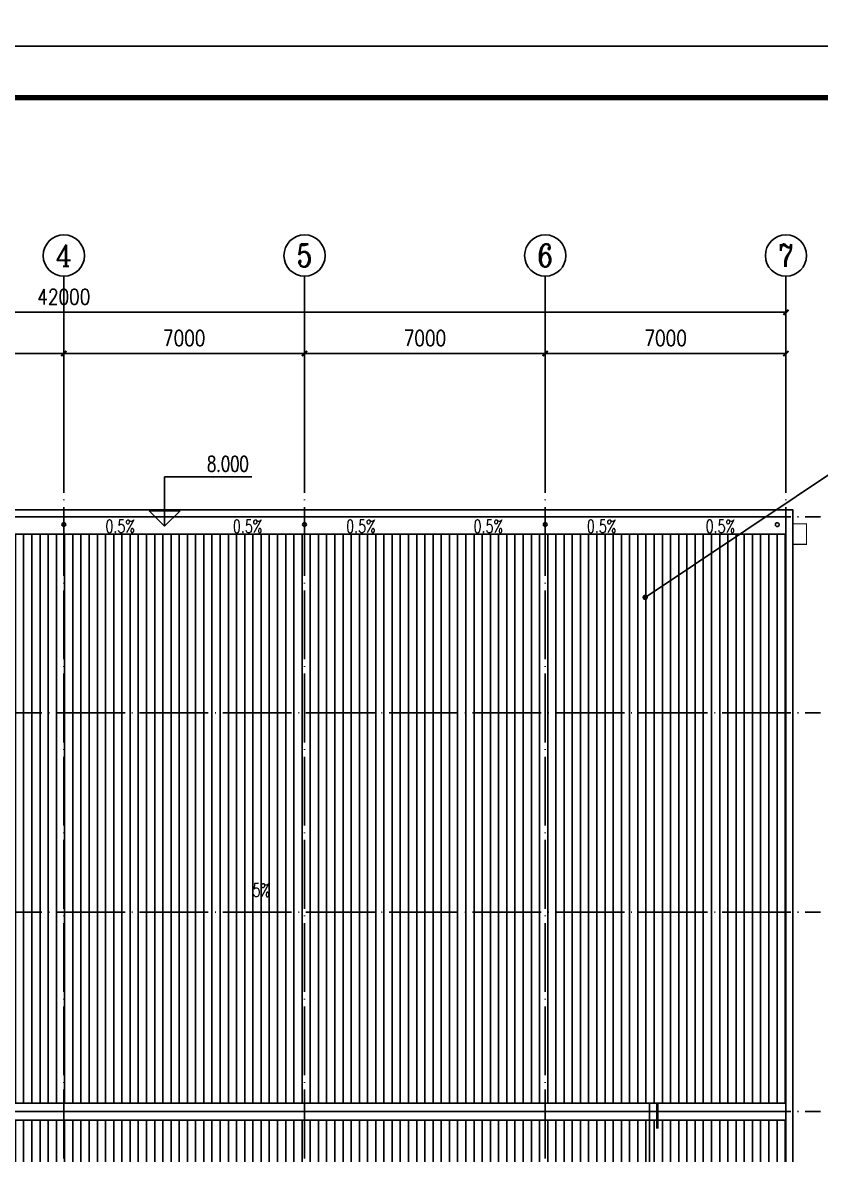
# Model space of a CAD drawing. Extents: x -21908402 to 2004492, y 83987 to 5079726.
# Drawn here: x 1853093 to 1876291, y 240752 to 273670 of the extents above; entities that cross this region are included whole.
import ezdxf
from ezdxf.enums import TextEntityAlignment as Align

# ---------------------------------------------------------------- set-up
doc = ezdxf.new("R2010")
doc.units = 0
doc.header["$LTSCALE"] = 1000
doc.linetypes.add('DOTE', pattern=[2.42, 2, -0.2, 0.02, -0.2])
doc.layers.get('0').update_dxf_attribs({"linetype": 'CONTINUOUS'})
doc.layers.get('DEFPOINTS').update_dxf_attribs({"linetype": 'CONTINUOUS'})
for name, color, linetype in [('AXIS', 3, 'CONTINUOUS'), ('AXIS_TEXT', 7, 'CONTINUOUS'), ('DIM_ELEV', 3, 'CONTINUOUS'), ('DIM_IDEN', 3, 'CONTINUOUS'), ('DIM_LEAD', 3, 'CONTINUOUS'), ('DIM_SYMB', 3, 'CONTINUOUS'), ('DOTE', 1, 'DOTE'), ('PUB_TEXT', 7, 'CONTINUOUS'), ('PUB_TITLE', 4, 'CONTINUOUS')]:
    doc.layers.add(name, color=color, linetype=linetype)
doc.styles.add('_TCH_AXIS', font='COMPLEX', dxfattribs={"bigfont": 'GBCBIG'})
doc.styles.add('_TCH_DIM', font='SIMPLEX', dxfattribs={"bigfont": 'GBCBIG'})
doc.styles.add('COMPLEX', font='COMPLEX')
doc.styles.add('DIM_FONT', font='simplex.shx', dxfattribs={"width": 0.8})
doc.dimstyles.new('DIMN150', dxfattribs={"dimscale": 1.5, "dimtxt": 300, "dimasz": 100, "dimexe": 250, "dimexo": 300, "dimgap": 150, "dimtad": 1, "dimdec": 0, "dimzin": 0, "dimtxsty": 'DIM_FONT', "dimblk": 'ARCHTICK', "dimcen": 0.09, "dimclrt": 7, "dimazin": 3, "dimtfac": 1, "dimtdec": 0, "dimtix": 1, "dimtmove": 0, "dimatfit": 3, "dimtolj": 1, "dimtzin": 0})

# ---------------------------------------------------------------- blocks, each defined once
blk = doc.blocks.new('_ARCHTICK')
at = {"color": 0, "linetype": 'BYBLOCK', "const_width": 0.4}
blk.add_lwpolyline([(-0.5, -0.5), (0.5, 0.5)], dxfattribs=at)
blk = doc.blocks.new('*D167')
at = {"layer": 'AXIS', "color": 0}
for p, q in [((1847291, 260746), (1847291, 264421)), ((1854291, 260746), (1854291, 264421)), ((1847291, 264046), (1854291, 264046))]:
    blk.add_line(p, q, dxfattribs=at)
at = {"layer": 'DEFPOINTS', "color": 0}
for p in [(1854291, 264046), (1847291, 260296), (1854291, 260296)]:
    blk.add_point(p, dxfattribs=at)
at = {"layer": 'AXIS', "color": 0, "xscale": 150, "yscale": 150, "zscale": 150, "rotation": 180}
blk.add_blockref('_ARCHTICK', (1847291, 264046), dxfattribs=at)
at = {"layer": 'AXIS', "color": 0, "xscale": 150, "yscale": 150, "zscale": 150}
blk.add_blockref('_ARCHTICK', (1854291, 264046), dxfattribs=at)
at = {"layer": 'AXIS', "color": 7, "insert": (1850791, 264496), "char_height": 450, "attachment_point": 5, "style": 'DIM_FONT'}
blk.add_mtext('\\A1;7000', dxfattribs=at)
blk = doc.blocks.new('*D168')
at = {"layer": 'AXIS', "color": 0}
for p, q in [((1854291, 260746), (1854291, 264421)), ((1861291, 260746), (1861291, 264421)), ((1854291, 264046), (1861291, 264046))]:
    blk.add_line(p, q, dxfattribs=at)
at = {"layer": 'DEFPOINTS', "color": 0}
for p in [(1861291, 264046), (1854291, 260296), (1861291, 260296)]:
    blk.add_point(p, dxfattribs=at)
at = {"layer": 'AXIS', "color": 0, "xscale": 150, "yscale": 150, "zscale": 150, "rotation": 180}
blk.add_blockref('_ARCHTICK', (1854291, 264046), dxfattribs=at)
at = {"layer": 'AXIS', "color": 0, "xscale": 150, "yscale": 150, "zscale": 150}
blk.add_blockref('_ARCHTICK', (1861291, 264046), dxfattribs=at)
at = {"layer": 'AXIS', "color": 7, "insert": (1857791, 264496), "char_height": 450, "attachment_point": 5, "style": 'DIM_FONT'}
blk.add_mtext('\\A1;7000', dxfattribs=at)
blk = doc.blocks.new('*D169')
at = {"layer": 'AXIS', "color": 0}
for p, q in [((1861291, 260746), (1861291, 264421)), ((1868291, 260746), (1868291, 264421)), ((1861291, 264046), (1868291, 264046))]:
    blk.add_line(p, q, dxfattribs=at)
at = {"layer": 'DEFPOINTS', "color": 0}
for p in [(1868291, 264046), (1861291, 260296), (1868291, 260296)]:
    blk.add_point(p, dxfattribs=at)
at = {"layer": 'AXIS', "color": 0, "xscale": 150, "yscale": 150, "zscale": 150, "rotation": 180}
blk.add_blockref('_ARCHTICK', (1861291, 264046), dxfattribs=at)
at = {"layer": 'AXIS', "color": 0, "xscale": 150, "yscale": 150, "zscale": 150}
blk.add_blockref('_ARCHTICK', (1868291, 264046), dxfattribs=at)
at = {"layer": 'AXIS', "color": 7, "insert": (1864791, 264496), "char_height": 450, "attachment_point": 5, "style": 'DIM_FONT'}
blk.add_mtext('\\A1;7000', dxfattribs=at)
blk = doc.blocks.new('*D170')
at = {"layer": 'AXIS', "color": 0}
for p, q in [((1868291, 260746), (1868291, 264421)), ((1875291, 260746), (1875291, 264421)), ((1868291, 264046), (1875291, 264046))]:
    blk.add_line(p, q, dxfattribs=at)
at = {"layer": 'DEFPOINTS', "color": 0}
for p in [(1875291, 264046), (1868291, 260296), (1875291, 260296)]:
    blk.add_point(p, dxfattribs=at)
at = {"layer": 'AXIS', "color": 0, "xscale": 150, "yscale": 150, "zscale": 150, "rotation": 180}
blk.add_blockref('_ARCHTICK', (1868291, 264046), dxfattribs=at)
at = {"layer": 'AXIS', "color": 0, "xscale": 150, "yscale": 150, "zscale": 150}
blk.add_blockref('_ARCHTICK', (1875291, 264046), dxfattribs=at)
at = {"layer": 'AXIS', "color": 7, "insert": (1871791, 264496), "char_height": 450, "attachment_point": 5, "style": 'DIM_FONT'}
blk.add_mtext('\\A1;7000', dxfattribs=at)
blk = doc.blocks.new('*D171')
at = {"layer": 'AXIS', "color": 0}
for p, q in [((1833291, 260746), (1833291, 265621)), ((1875291, 260746), (1875291, 265621)), ((1833291, 265246), (1875291, 265246))]:
    blk.add_line(p, q, dxfattribs=at)
at = {"layer": 'DEFPOINTS', "color": 0}
for p in [(1875291, 265246), (1833291, 260296), (1875291, 260296)]:
    blk.add_point(p, dxfattribs=at)
at = {"layer": 'AXIS', "color": 0, "xscale": 150, "yscale": 150, "zscale": 150, "rotation": 180}
blk.add_blockref('_ARCHTICK', (1833291, 265246), dxfattribs=at)
at = {"layer": 'AXIS', "color": 0, "xscale": 150, "yscale": 150, "zscale": 150}
blk.add_blockref('_ARCHTICK', (1875291, 265246), dxfattribs=at)
at = {"layer": 'AXIS', "color": 7, "insert": (1854291, 265696), "char_height": 450, "attachment_point": 5, "style": 'DIM_FONT'}
blk.add_mtext('\\A1;42000', dxfattribs=at)
blk = doc.blocks.new('_AXISO')
blk.add_circle((0, 0), 0.5)
at = {"layer": 'AXIS_TEXT', "style": 'COMPLEX', "width": 1.041667}
blk.add_attdef('A', text='', height=0.56, dxfattribs=at).set_placement((-0.25, -0.28), (0.25, -0.28), align=Align.FIT)

msp = doc.modelspace()

# ---------------------------------------------------------------- hatches: boundary and pattern name
h = msp.add_hatch()
h.set_pattern_fill('ANSI31', color=250, scale=150, angle=45, style=0)
h.set_pattern_definition([(90, (1389969.26, 9868.02), (-238.125, 4e-14), [])])
h.paths.add_polyline_path([(1833291, 258795.9), (1875291, 258795.9), (1875291, 242245.9), (1833291, 242245.9)])
h = msp.add_hatch()
h.set_pattern_fill('ANSI31', color=250, scale=150, angle=45, style=0)
h.set_pattern_definition([(270, (1389969.26, 474123.8), (-238.125, -4e-14), [])])
h.paths.add_polyline_path([(1833291, 225195.9), (1875291, 225195.9), (1875291, 241745.9), (1833291, 241745.9)])

# ---------------------------------------------------------------- linework, layer by layer
for p, q in [((1833291, 259295.9), (1875291, 259295.9)), ((1875291, 259295.9), (1833291, 259295.9)), ((1875291, 259295.9), (1875291, 224695.9)), ((1833291, 258795.9), (1875291, 258795.9)), ((1875291, 258795.9), (1833291, 258795.9)), ((1833291, 242245.9), (1875291, 242245.9)), ((1833291, 241995.9), (1875291, 241995.9)), ((1833291, 241745.9), (1875291, 241745.9))]:
    msp.add_line(p, q)
for points in [[(1833091, 259495.9), (1875491, 259495.9), (1875491, 224495.9), (1833091, 224495.9)], [(1833291, 258795.9), (1875291, 258795.9), (1875291, 242245.9), (1833291, 242245.9)]]:
    msp.add_lwpolyline(points, close=True)
at = {"color": 1, "const_width": 30}
msp.add_lwpolyline([(1875491, 258495.9), (1875891, 258495.9), (1875891, 259095.9), (1875491, 259095.9)], dxfattribs=at)
for centre in [(1854290.8, 259069.5), (1861290.8, 259069.5), (1868290.8, 259069.5), (1875038.2, 259069.5)]:
    msp.add_circle(centre, 55)
at = {"layer": 'AXIS'}
for p, q in [((1854291, 260295.9), (1854291, 266295.9)), ((1861291, 260295.9), (1861291, 266295.9)), ((1868291, 260295.9), (1868291, 266295.9)), ((1875291, 260295.9), (1875291, 266295.9))]:
    msp.add_line(p, q, dxfattribs=at)
at = {"layer": 'DIM_ELEV'}
for p, q in [((1857222.2, 259019.3), (1857222.2, 260454.9)), ((1857222.2, 260454.9), (1859757.9, 260454.9)), ((1857222.2, 259019.3), (1856772.2, 259469.3)), ((1856772.2, 259469.3), (1857672.2, 259469.3)), ((1857222.2, 259019.3), (1857672.2, 259469.3))]:
    msp.add_line(p, q, dxfattribs=at)
at = {"layer": 'DIM_IDEN'}
msp.add_line((1871322, 242245.9), (1871322, 215442), dxfattribs=at)
at = {"layer": 'DIM_IDEN', "const_width": 75}
msp.add_lwpolyline([(1871547, 242245.9), (1871547, 241495.9)], dxfattribs=at)
at = {"layer": 'DIM_LEAD'}
msp.add_line((1871196.3, 256953.6), (1877521.7, 261187), dxfattribs=at)
at = {"layer": 'DIM_LEAD', "const_width": 80}
msp.add_lwpolyline([(1871163.1, 256931.3, 1), (1871229.6, 256975.8, 1)], format="xyb", close=True, dxfattribs=at)
at = {"layer": 'DIM_SYMB'}
for points in [[(1853216.6, 259019.3, 0, 0, 0), (1853583.5, 259019.3, 120, 0, 0), (1854033.5, 259019.3, 0, 0, 0)], [(1855365.4, 259019.3, 0, 0, 0), (1854998.5, 259019.3, 120, 0, 0), (1854548.5, 259019.3, 0, 0, 0)], [(1860216.6, 259019.3, 0, 0, 0), (1860583.5, 259019.3, 120, 0, 0), (1861033.5, 259019.3, 0, 0, 0)], [(1862365.4, 259019.3, 0, 0, 0), (1861998.5, 259019.3, 120, 0, 0), (1861548.5, 259019.3, 0, 0, 0)], [(1867216.6, 259019.3, 0, 0, 0), (1867583.5, 259019.3, 120, 0, 0), (1868033.5, 259019.3, 0, 0, 0)], [(1869365.4, 259019.3, 0, 0, 0), (1868998.5, 259019.3, 120, 0, 0), (1868548.5, 259019.3, 0, 0, 0)], [(1873964, 259019.3, 0, 0, 0), (1874330.9, 259019.3, 120, 0, 0), (1874780.9, 259019.3, 0, 0, 0)], [(1860020.9, 248764.9, 0, 0, 0), (1860020.9, 251442.3, 120, 0, 0), (1860020.9, 251892.3, 0, 0, 0)]]:
    msp.add_lwpolyline(points, format="xyseb", dxfattribs=at)
at = {"layer": 'DOTE'}
for p, q in [((1854291, 223695.9), (1854291, 260295.9)), ((1861291, 223695.9), (1861291, 260295.9)), ((1868291, 223695.9), (1868291, 260295.9)), ((1875291, 223695.9), (1875291, 260295.9)), ((1832291, 259295.9), (1876291, 259295.9)), ((1832291, 259295.9), (1876291, 259295.9)), ((1832291, 253595.9), (1876291, 253595.9)), ((1832291, 247795.9), (1876291, 247795.9)), ((1832291, 241995.9), (1876291, 241995.9))]:
    msp.add_line(p, q, dxfattribs=at)
at = {"layer": 'PUB_TITLE'}
for points in [[(1811391.5, 272987.2), (1900491.5, 272987.2), (1900491.5, 335987.2), (1811391.5, 335987.2)], [(1811391.5, 209987.2), (1900491.5, 209987.2), (1900491.5, 272987.2), (1811391.5, 272987.2)]]:
    msp.add_lwpolyline(points, close=True, dxfattribs=at)
at = {"layer": 'PUB_TITLE', "const_width": 150}
msp.add_lwpolyline([(1815141.5, 211487.2), (1898991.5, 211487.2), (1898991.5, 271487.2), (1815141.5, 271487.2)], close=True, dxfattribs=at)

# ---------------------------------------------------------------- block references
at = {"layer": 'AXIS'}
ref = msp.add_blockref('_AXISO', (1854291, 266895.9), dxfattribs=dict(at, xscale=1200, yscale=1200, zscale=1200))
ref.add_attrib('A', '4', dxfattribs={"layer": 'AXIS_TEXT', "height": 625, "style": '_TCH_AXIS'}).set_placement((1854052.9, 266583.4), (1854529.1, 266583.4), align=Align.FIT)
ref = msp.add_blockref('_AXISO', (1861291, 266895.9), dxfattribs=dict(at, xscale=1200, yscale=1200, zscale=1200))
ref.add_attrib('A', '5', dxfattribs={"layer": 'AXIS_TEXT', "height": 657.6, "style": '_TCH_AXIS'}).set_placement((1861071.8, 266567.1), (1861510.2, 266567.1), align=Align.FIT)
ref = msp.add_blockref('_AXISO', (1868291, 266895.9), dxfattribs=dict(at, xscale=1200, yscale=1200, zscale=1200))
ref.add_attrib('A', '6', dxfattribs={"layer": 'AXIS_TEXT', "height": 657.6, "style": '_TCH_AXIS'}).set_placement((1868071.8, 266567.1), (1868510.2, 266567.1), align=Align.FIT)
ref = msp.add_blockref('_AXISO', (1875291, 266895.9), dxfattribs=dict(at, xscale=1200, yscale=1200, zscale=1200))
ref.add_attrib('A', '7', dxfattribs={"layer": 'AXIS_TEXT', "height": 657.6, "style": '_TCH_AXIS'}).set_placement((1875071.8, 266567.1), (1875510.2, 266567.1), align=Align.FIT)

# ---------------------------------------------------------------- texts
at = {"layer": 'PUB_TEXT', "style": '_TCH_DIM', "width": 0.705882}
for s, height, p in [('8.000', 446.25, (1858452.9, 260612.4)), ('0.5%%%', 382.5, (1855500.4, 258828.1)), ('0.5%%%', 382.5, (1859207.3, 258828.1)), ('0.5%%%', 382.5, (1862500.4, 258828.1)), ('0.5%%%', 382.5, (1866207.3, 258828.1)), ('0.5%%%', 382.5, (1869500.4, 258828.1)), ('0.5%%%', 382.5, (1872954.7, 258828.1)), ('5%%%', 382.5, (1859776.6, 248247.4))]:
    msp.add_text(s, height=height, dxfattribs=at).set_placement(p)

# ---------------------------------------------------------------- dimensions: what is measured, and where the dimension line sits
at = {"layer": 'AXIS'}
for p1, p2, distance, picture, middle in [((1833291, 260295.9), (1875291, 260295.9), 4950, '*D171', (1854291, 265695.9)), ((1847291, 260295.9), (1854291, 260295.9), 3750, '*D167', (1850791, 264495.9)), ((1854291, 260295.9), (1861291, 260295.9), 3750, '*D168', (1857791, 264495.9)), ((1861291, 260295.9), (1868291, 260295.9), 3750, '*D169', (1864791, 264495.9)), ((1868291, 260295.9), (1875291, 260295.9), 3750, '*D170', (1871791, 264495.9))]:
    dim = msp.add_aligned_dim(p1=p1, p2=p2, distance=distance, dimstyle='DIMN150', dxfattribs=at)
    dim.commit()
    dim.dimension.update_dxf_attribs({"geometry": picture, "text_midpoint": middle})

doc.saveas('drawing.dxf')
